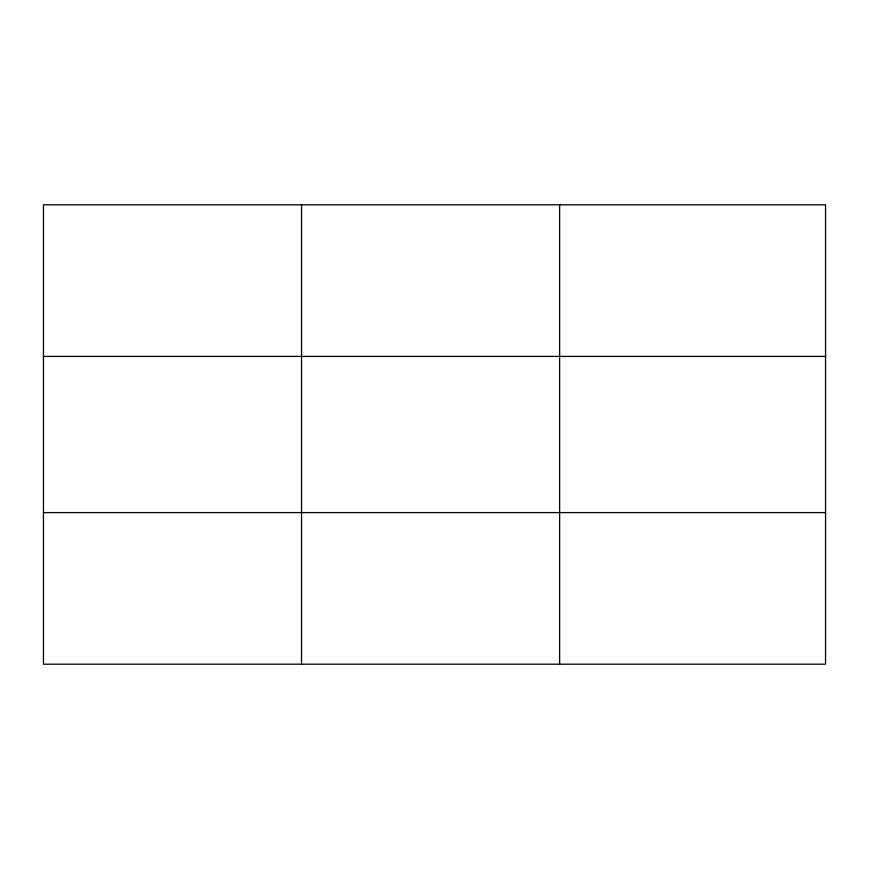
<?xml version="1.0" encoding="UTF-8"?>
<svg xmlns="http://www.w3.org/2000/svg" width="869" height="869" viewBox="0 0 869 869"><rect width="100%" height="100%" fill="white"/><g stroke="black" fill="none" stroke-linecap="round" stroke-linejoin="round"><path stroke-width="1.3" d="M301.543 204.812L301.543 664.188M559.636 204.812L559.636 664.188M43.45 356.409L825.55 356.409M43.45 512.591L825.55 512.591M825.55 633.87L825.55 664.188L43.45 664.188L43.45 204.812L825.55 204.812L825.55 633.87"/></g></svg>
